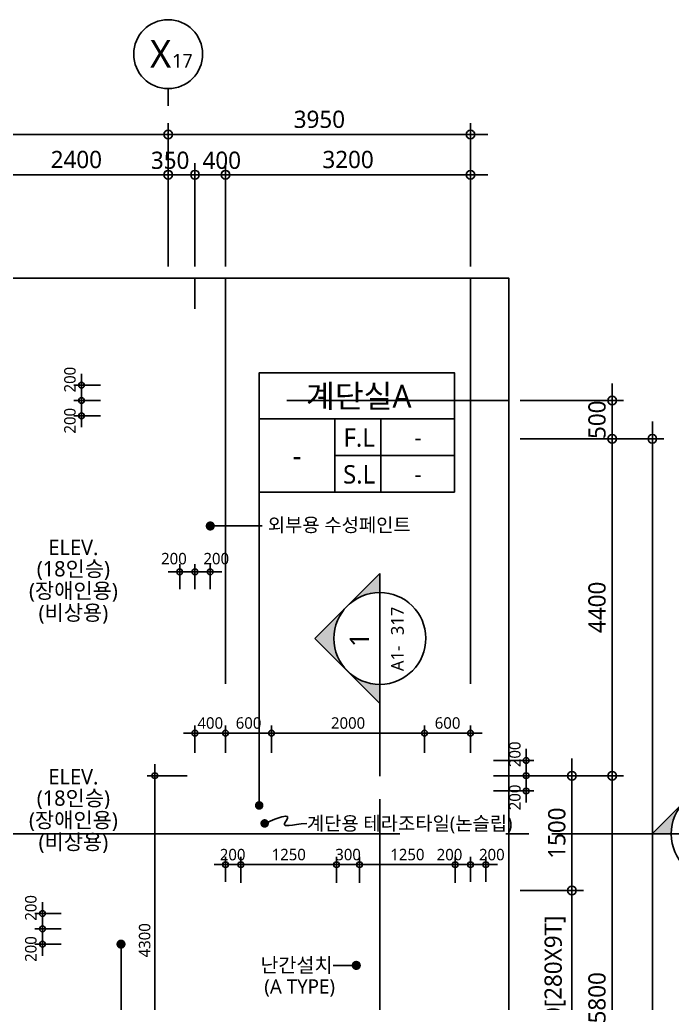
# Model space of a CAD drawing. Header units: millimetres. Extents: x -65167 to 413267, y -17142 to 66587.
# Drawn here: x 204439 to 212965, y 28365 to 41213 of the extents above; entities that cross this region are included whole.
import ezdxf
from ezdxf.enums import TextEntityAlignment as Align

# ---------------------------------------------------------------- set-up
doc = ezdxf.new("R2010")
doc.units = ezdxf.units.MM
doc.header["$LTSCALE"] = 75
doc.header["$MEASUREMENT"] = 0
doc.header["$PDSIZE"] = -10
doc.linetypes.add('CENTER', pattern=[2, 1.25, -0.25, 0.25, -0.25])
doc.layers.get('0').update_dxf_attribs({"linetype": 'CONTINUOUS'})
doc.layers.get('Defpoints').update_dxf_attribs({"color": 171, "linetype": 'CONTINUOUS'})
for name, color, linetype in [('CEN(ST)', 1, 'CENTER'), ('LED', 7, 'CONTINUOUS'), ('NDIM', 7, 'CONTINUOUS'), ('SYM', 7, 'CONTINUOUS'), ('SYM(AXIS)', 7, 'CONTINUOUS'), ('TEXT', 3, 'CONTINUOUS'), ('TEXT(AXIS)', 2, 'CONTINUOUS'), ('TEXT(MIN)', 7, 'CONTINUOUS'), ('TEXT(노트)', 7, 'CONTINUOUS'), ('TEXT(실명)', 3, 'CONTINUOUS'), ('TEXT-기입', 6, 'CONTINUOUS'), ('TITLE', 7, 'CONTINUOUS')]:
    doc.layers.add(name, color=color, linetype=linetype)
doc.styles.add('CGS', font='cgse', dxfattribs={"bigfont": 'cgs'})
doc.styles.add('나눔바른고딕', font='NanumBarunGothic.ttf')
doc.dimstyles.new('NDIM 1200', dxfattribs={"dimscale": 75, "dimtxt": 3, "dimasz": 1, "dimexe": 2, "dimexo": 2, "dimgap": 1, "dimtad": 1, "dimdec": 0, "dimdsep": 46, "dimtxsty": 'CGS', "dimblk": 'DOT0', "dimcen": 1, "dimdle": 8, "dimclrd": 256, "dimclre": 256, "dimclrt": 256, "dimadec": 0, "dimazin": 0, "dimtfac": 1, "dimtdec": 0, "dimtix": 1, "dimtmove": 2, "dimatfit": 3, "dimldrblk": 'DOT0', "dimfxl": 1, "dimtolj": 1, "dimtzin": 0, "dimlwd": -1, "dimlwe": -1, "dimarcsym": 0})

# ---------------------------------------------------------------- blocks, each defined once
blk = doc.blocks.new('A$C2F20087E')
at = {"layer": 'SYM(AXIS)'}
blk.add_line((600, 0), (600, 300), dxfattribs=at)
blk.add_circle((600, 900), 600, dxfattribs=at)
blk = doc.blocks.new('DOT0')
blk.add_line((-3, 0), (3, 0))
at = {"color": 6}
blk.add_circle((0, 0), 0.75, dxfattribs=at)
blk = doc.blocks.new('*D70')
at = {"layer": 'Defpoints', "color": 0, "ltscale": 0.4, "transparency": 16777216}
for p in [(195379, 39712), (195379, 37837), (206379, 37837)]:
    blk.add_point(p, dxfattribs=at)
at = {"layer": 'NDIM', "ltscale": 0.4, "transparency": 16777216}
for p, q in [((195379, 37987), (195379, 39862)), ((206379, 37987), (206379, 39862)), ((206304, 39712), (195454, 39712))]:
    blk.add_line(p, q, dxfattribs=at)
at = {"layer": 'NDIM', "ltscale": 0.4, "transparency": 16777216, "xscale": 75, "yscale": 75, "zscale": 75, "rotation": 180}
blk.add_blockref('DOT0', (195379, 39712), dxfattribs=at)
at = {"layer": 'NDIM', "ltscale": 0.4, "transparency": 16777216, "xscale": 75, "yscale": 75, "zscale": 75}
blk.add_blockref('DOT0', (206379, 39712), dxfattribs=at)
at = {"layer": 'NDIM', "ltscale": 0.4, "transparency": 16777216, "insert": (200879, 39910), "char_height": 225, "attachment_point": 5, "style": '나눔바른고딕'}
blk.add_mtext('\\A1;11000', dxfattribs=at)
blk = doc.blocks.new('*D71')
at = {"layer": 'Defpoints', "color": 0, "ltscale": 0.4, "transparency": 16777216}
for p in [(203979, 39187), (203979, 37837), (206379, 37837)]:
    blk.add_point(p, dxfattribs=at)
at = {"layer": 'NDIM', "ltscale": 0.4, "transparency": 16777216}
for p, q in [((203979, 37987), (203979, 39337)), ((206379, 37987), (206379, 39337)), ((206304, 39187), (204054, 39187))]:
    blk.add_line(p, q, dxfattribs=at)
at = {"layer": 'NDIM', "ltscale": 0.4, "transparency": 16777216, "xscale": 75, "yscale": 75, "zscale": 75, "rotation": 180}
blk.add_blockref('DOT0', (203979, 39187), dxfattribs=at)
at = {"layer": 'NDIM', "ltscale": 0.4, "transparency": 16777216, "xscale": 75, "yscale": 75, "zscale": 75}
blk.add_blockref('DOT0', (206379, 39187), dxfattribs=at)
at = {"layer": 'NDIM', "ltscale": 0.4, "transparency": 16777216, "insert": (205179, 39385), "char_height": 225, "attachment_point": 5, "style": '나눔바른고딕'}
blk.add_mtext('\\A1;2400', dxfattribs=at)
blk = doc.blocks.new('*D78')
at = {"layer": 'Defpoints', "color": 0, "ltscale": 0.4, "transparency": 16777216}
for p in [(206379.037218, 39187.5), (206379.037218, 37837.5), (206729.037218, 37837.5)]:
    blk.add_point(p, dxfattribs=at)
at = {"layer": 'NDIM', "ltscale": 0.4, "transparency": 16777216}
for p, q in [((206379.037218, 37987.5), (206379.037218, 39337.5)), ((206729.037218, 37987.5), (206729.037218, 39337.5)), ((206654.037218, 39187.5), (206454.037218, 39187.5))]:
    blk.add_line(p, q, dxfattribs=at)
at = {"layer": 'NDIM', "ltscale": 0.4, "transparency": 16777216, "xscale": 75, "yscale": 75, "zscale": 75, "rotation": 180}
blk.add_blockref('DOT0', (206379.037218, 39187.5), dxfattribs=at)
at = {"layer": 'NDIM', "ltscale": 0.4, "transparency": 16777216, "xscale": 75, "yscale": 75, "zscale": 75}
blk.add_blockref('DOT0', (206729.037218, 39187.5), dxfattribs=at)
at = {"layer": 'NDIM', "ltscale": 0.4, "transparency": 16777216, "insert": (206404.037218, 39375), "char_height": 225, "attachment_point": 5, "style": '나눔바른고딕'}
blk.add_mtext('\\A1;350', dxfattribs=at)
blk = doc.blocks.new('*D79')
at = {"layer": 'Defpoints', "color": 0, "ltscale": 0.4, "transparency": 16777216}
for p in [(206729.037218, 39187.5), (206729.037218, 37837.5), (207129.037218, 37837.5)]:
    blk.add_point(p, dxfattribs=at)
at = {"layer": 'NDIM', "ltscale": 0.4, "transparency": 16777216}
for p, q in [((206729.037218, 37987.5), (206729.037218, 39337.5)), ((207129.037218, 37987.5), (207129.037218, 39337.5)), ((206654.037218, 39187.5), (206579.037218, 39187.5)), ((207129.037218, 39187.5), (206729.037218, 39187.5)), ((207204.037218, 39187.5), (207279.037218, 39187.5))]:
    blk.add_line(p, q, dxfattribs=at)
at = {"layer": 'NDIM', "ltscale": 0.4, "transparency": 16777216, "xscale": 75, "yscale": 75, "zscale": 75}
blk.add_blockref('DOT0', (206729.037218, 39187.5), dxfattribs=at)
at = {"layer": 'NDIM', "ltscale": 0.4, "transparency": 16777216, "xscale": 75, "yscale": 75, "zscale": 75, "rotation": 180}
blk.add_blockref('DOT0', (207129.037218, 39187.5), dxfattribs=at)
at = {"layer": 'NDIM', "ltscale": 0.4, "transparency": 16777216, "insert": (207079.037218, 39375), "char_height": 225, "attachment_point": 5, "style": '나눔바른고딕'}
blk.add_mtext('\\A1;400', dxfattribs=at)
blk = doc.blocks.new('*D353')
at = {"layer": 'Defpoints', "color": 0, "ltscale": 0.4, "transparency": 16777216}
for p in [(210829, 35737), (210829, 19187), (212704, 19187)]:
    blk.add_point(p, dxfattribs=at)
at = {"layer": 'NDIM', "ltscale": 0.4, "transparency": 16777216}
for p, q in [((210979, 35737), (212854, 35737)), ((212704, 35662), (212704, 19262)), ((210979, 19187), (212854, 19187))]:
    blk.add_line(p, q, dxfattribs=at)
at = {"layer": 'NDIM', "ltscale": 0.4, "transparency": 16777216, "xscale": 75, "yscale": 75, "zscale": 75}
for p, rotation in [((212704, 35737), 90), ((212704, 19187), 270)]:
    blk.add_blockref('DOT0', p, dxfattribs=dict(at, rotation=rotation))
at = {"layer": 'NDIM', "ltscale": 0.4, "transparency": 16777216, "insert": (212507, 27462), "char_height": 225, "attachment_point": 5, "rotation": 90, "style": '나눔바른고딕'}
blk.add_mtext('\\A1;16550', dxfattribs=at)
blk = doc.blocks.new('*D354')
at = {"layer": 'Defpoints', "color": 0, "ltscale": 0.4, "transparency": 16777216}
for p in [(210829, 35737), (210829, 31337), (212179, 31337)]:
    blk.add_point(p, dxfattribs=at)
at = {"layer": 'NDIM', "ltscale": 0.4, "transparency": 16777216}
for p, q in [((210979, 35737), (212329, 35737)), ((212179, 35662), (212179, 31412)), ((210979, 31337), (212329, 31337))]:
    blk.add_line(p, q, dxfattribs=at)
at = {"layer": 'NDIM', "ltscale": 0.4, "transparency": 16777216, "xscale": 75, "yscale": 75, "zscale": 75}
for p, rotation in [((212179, 35737), 90), ((212179, 31337), 270)]:
    blk.add_blockref('DOT0', p, dxfattribs=dict(at, rotation=rotation))
at = {"layer": 'NDIM', "ltscale": 0.4, "transparency": 16777216, "insert": (211982, 33537), "char_height": 225, "attachment_point": 5, "rotation": 90, "style": '나눔바른고딕'}
blk.add_mtext('\\A1;4400', dxfattribs=at)
blk = doc.blocks.new('*D355')
at = {"layer": 'Defpoints', "color": 0, "ltscale": 0.4, "transparency": 16777216}
for p in [(210829, 31337), (212179, 31337), (210829, 25538)]:
    blk.add_point(p, dxfattribs=at)
at = {"layer": 'NDIM', "ltscale": 0.4, "transparency": 16777216}
for p, q in [((210979, 31337), (212329, 31337)), ((212179, 25613), (212179, 31262)), ((210979, 25538), (212329, 25538))]:
    blk.add_line(p, q, dxfattribs=at)
at = {"layer": 'NDIM', "ltscale": 0.4, "transparency": 16777216, "xscale": 75, "yscale": 75, "zscale": 75}
for p, rotation in [((212179, 31337), 90), ((212179, 25538), 270)]:
    blk.add_blockref('DOT0', p, dxfattribs=dict(at, rotation=rotation))
at = {"layer": 'NDIM', "ltscale": 0.4, "transparency": 16777216, "insert": (211982, 28437), "char_height": 225, "attachment_point": 5, "rotation": 90, "style": '나눔바른고딕'}
blk.add_mtext('\\A1;5800', dxfattribs=at)
blk = doc.blocks.new('*D357')
at = {"layer": 'Defpoints', "color": 0, "ltscale": 0.4, "transparency": 16777216}
for p in [(210829, 36237), (212179, 36237), (210829, 35737)]:
    blk.add_point(p, dxfattribs=at)
at = {"layer": 'NDIM', "ltscale": 0.4, "transparency": 16777216}
for p, q in [((212179, 36312), (212179, 36387)), ((210979, 36237), (212329, 36237)), ((212179, 35737), (212179, 36237)), ((210979, 35737), (212329, 35737)), ((212179, 35662), (212179, 35587))]:
    blk.add_line(p, q, dxfattribs=at)
at = {"layer": 'NDIM', "ltscale": 0.4, "transparency": 16777216, "xscale": 75, "yscale": 75, "zscale": 75}
for p, rotation in [((212179, 36237), 270), ((212179, 35737), 90)]:
    blk.add_blockref('DOT0', p, dxfattribs=dict(at, rotation=rotation))
at = {"layer": 'NDIM', "ltscale": 0.4, "transparency": 16777216, "insert": (211982, 35987), "char_height": 225, "attachment_point": 5, "rotation": 90, "style": '나눔바른고딕'}
blk.add_mtext('\\A1;500', dxfattribs=at)
blk = doc.blocks.new('*D359')
at = {"layer": 'Defpoints', "color": 0, "ltscale": 0.4, "transparency": 16777216}
for p in [(207129, 39187), (207129, 37837), (210329, 37837)]:
    blk.add_point(p, dxfattribs=at)
at = {"layer": 'NDIM', "ltscale": 0.4, "transparency": 16777216}
for p, q in [((207129, 37987), (207129, 39337)), ((210329, 37987), (210329, 39337)), ((210254, 39187), (207204, 39187))]:
    blk.add_line(p, q, dxfattribs=at)
at = {"layer": 'NDIM', "ltscale": 0.4, "transparency": 16777216, "xscale": 75, "yscale": 75, "zscale": 75, "rotation": 180}
blk.add_blockref('DOT0', (207129, 39187), dxfattribs=at)
at = {"layer": 'NDIM', "ltscale": 0.4, "transparency": 16777216, "xscale": 75, "yscale": 75, "zscale": 75}
blk.add_blockref('DOT0', (210329, 39187), dxfattribs=at)
at = {"layer": 'NDIM', "ltscale": 0.4, "transparency": 16777216, "insert": (208729, 39385), "char_height": 225, "attachment_point": 5, "style": '나눔바른고딕'}
blk.add_mtext('\\A1;3200', dxfattribs=at)
blk = doc.blocks.new('A$C51E23882')
at = {"layer": 'TITLE'}
blk.add_lwpolyline([(8500, 0), (0, 0), (0, 5200), (8500, 5200)], close=True, dxfattribs=at)
for points in [[(8500, 3200), (0, 3200)], [(3300, 3200), (3300, 0)], [(5300, 3200), (5300, 0)], [(3300, 1600), (8500, 1600)]]:
    blk.add_lwpolyline(points, dxfattribs=at)
at = {"layer": 'TITLE', "style": '나눔바른고딕'}
for s, p in [('F.L', (4352, 2378)), ('S.L', (4352, 778))]:
    blk.add_text(s, height=800, dxfattribs=at).set_placement(p, align=Align.MIDDLE)
blk = doc.blocks.new('SDFEW')
at = {"layer": 'SYM'}
h = blk.add_hatch(color=256, dxfattribs=at)
h.paths.add_polyline_path([(-50, -3422), (375, -3846, -0.414214), (375, -2997)])
h.paths.add_polyline_path([(375, -3846), (799, -4270), (799, -4022, -0.198912)])
h.paths.add_polyline_path([(375, -2997, -0.198912), (799, -2822), (799, -2573)])
at = {"layer": 'Defpoints'}
blk.add_line((799, -1022), (799, 12533), dxfattribs=at)
at = {"layer": 'SYM'}
for p, q in [((799, -1322), (799, -1022)), ((799, -2822), (799, -1622)), ((799, -2573), (-50, -3422)), ((799, -4022), (799, -2822)), ((799, -4270), (-50, -3422)), ((799, -4270), (799, -4022))]:
    blk.add_line(p, q, dxfattribs=at)
blk.add_arc((799, -3422), 600, 90, 89.5643, dxfattribs=at)
blk = doc.blocks.new('*D433')
at = {"layer": 'Defpoints', "color": 0, "ltscale": 0.4, "transparency": 16777216}
for p in [(210829, 31337), (211654, 31337), (210829, 29837)]:
    blk.add_point(p, dxfattribs=at)
at = {"layer": 'NDIM', "ltscale": 0.4, "transparency": 16777216}
for p, q in [((210979, 31337), (211804, 31337)), ((211654, 29912), (211654, 31262)), ((210979, 29837), (211804, 29837))]:
    blk.add_line(p, q, dxfattribs=at)
at = {"layer": 'NDIM', "ltscale": 0.4, "transparency": 16777216, "xscale": 75, "yscale": 75, "zscale": 75}
for p, rotation in [((211654, 31337), 90), ((211654, 29837), 270)]:
    blk.add_blockref('DOT0', p, dxfattribs=dict(at, rotation=rotation))
at = {"layer": 'NDIM', "ltscale": 0.4, "transparency": 16777216, "insert": (211457, 30587), "char_height": 225, "attachment_point": 5, "rotation": 90, "style": '나눔바른고딕'}
blk.add_mtext('\\A1;1500', dxfattribs=at)
blk = doc.blocks.new('*D434')
at = {"layer": 'Defpoints', "color": 0, "ltscale": 0.4, "transparency": 16777216}
for p in [(210829, 29837), (210829, 27317), (211654, 27317)]:
    blk.add_point(p, dxfattribs=at)
at = {"layer": 'NDIM', "ltscale": 0.4, "transparency": 16777216}
for p, q in [((210979, 29837), (211804, 29837)), ((211654, 29762), (211654, 27392)), ((210979, 27317), (211804, 27317))]:
    blk.add_line(p, q, dxfattribs=at)
at = {"layer": 'NDIM', "ltscale": 0.4, "transparency": 16777216, "xscale": 75, "yscale": 75, "zscale": 75}
for p, rotation in [((211654, 29837), 90), ((211654, 27317), 270)]:
    blk.add_blockref('DOT0', p, dxfattribs=dict(at, rotation=rotation))
at = {"layer": 'NDIM', "ltscale": 0.4, "transparency": 16777216, "insert": (211433, 28577), "char_height": 225, "attachment_point": 5, "rotation": 90, "style": '나눔바른고딕'}
blk.add_mtext('\\A1;2520[280X9T]', dxfattribs=at)
blk = doc.blocks.new('*D926')
at = {"layer": 'Defpoints', "color": 0, "ltscale": 0.4, "transparency": 16777216}
for p in [(206729, 31338), (206204, 27038), (206729, 27038)]:
    blk.add_point(p, dxfattribs=at)
at = {"layer": 'NDIM', "ltscale": 0.4, "transparency": 16777216}
for p, q in [((206629, 31338), (206104, 31338)), ((206204, 31288), (206204, 27088)), ((206629, 27038), (206104, 27038))]:
    blk.add_line(p, q, dxfattribs=at)
at = {"layer": 'NDIM', "ltscale": 0.4, "transparency": 16777216, "xscale": 50, "yscale": 50, "zscale": 50}
for p, rotation in [((206204, 31338), 90), ((206204, 27038), 270)]:
    blk.add_blockref('DOT0', p, dxfattribs=dict(at, rotation=rotation))
at = {"layer": 'NDIM', "ltscale": 0.4, "transparency": 16777216, "insert": (206072, 29188), "char_height": 150, "attachment_point": 5, "rotation": 90, "style": '나눔바른고딕'}
blk.add_mtext('\\A1;4300', dxfattribs=at)
blk = doc.blocks.new('*D899')
at = {"layer": 'Defpoints', "color": 0, "ltscale": 0.4, "transparency": 16777216}
for p in [(207329, 30176), (207329, 29838), (208579, 29838)]:
    blk.add_point(p, dxfattribs=at)
at = {"layer": 'NDIM', "ltscale": 0.4, "transparency": 16777216}
for p, q in [((207329, 29938), (207329, 30276)), ((208579, 29938), (208579, 30276)), ((208529, 30176), (207379, 30176))]:
    blk.add_line(p, q, dxfattribs=at)
at = {"layer": 'NDIM', "ltscale": 0.4, "transparency": 16777216, "xscale": 50, "yscale": 50, "zscale": 50, "rotation": 180}
blk.add_blockref('DOT0', (207329, 30176), dxfattribs=at)
at = {"layer": 'NDIM', "ltscale": 0.4, "transparency": 16777216, "xscale": 50, "yscale": 50, "zscale": 50}
blk.add_blockref('DOT0', (208579, 30176), dxfattribs=at)
at = {"layer": 'NDIM', "ltscale": 0.4, "transparency": 16777216, "insert": (207954, 30307), "char_height": 150, "attachment_point": 5, "style": '나눔바른고딕'}
blk.add_mtext('\\A1;1250', dxfattribs=at)
blk = doc.blocks.new('*D900')
at = {"layer": 'Defpoints', "color": 0, "ltscale": 0.4, "transparency": 16777216}
for p in [(208879, 30176), (208579, 29838), (208879, 29838)]:
    blk.add_point(p, dxfattribs=at)
at = {"layer": 'NDIM', "ltscale": 0.4, "transparency": 16777216}
for p, q in [((208579, 29938), (208579, 30276)), ((208879, 29938), (208879, 30276)), ((208529, 30176), (208479, 30176)), ((208579, 30176), (208879, 30176)), ((208929, 30176), (208979, 30176))]:
    blk.add_line(p, q, dxfattribs=at)
at = {"layer": 'NDIM', "ltscale": 0.4, "transparency": 16777216, "xscale": 50, "yscale": 50, "zscale": 50}
blk.add_blockref('DOT0', (208579, 30176), dxfattribs=at)
at = {"layer": 'NDIM', "ltscale": 0.4, "transparency": 16777216, "xscale": 50, "yscale": 50, "zscale": 50, "rotation": 180}
blk.add_blockref('DOT0', (208879, 30176), dxfattribs=at)
at = {"layer": 'NDIM', "ltscale": 0.4, "transparency": 16777216, "insert": (208729, 30307), "char_height": 150, "attachment_point": 5, "style": '나눔바른고딕'}
blk.add_mtext('\\A1;300', dxfattribs=at)
blk = doc.blocks.new('*D901')
at = {"layer": 'Defpoints', "color": 0, "ltscale": 0.4, "transparency": 16777216}
for p in [(210129, 30176), (208879, 29838), (210129, 29838)]:
    blk.add_point(p, dxfattribs=at)
at = {"layer": 'NDIM', "ltscale": 0.4, "transparency": 16777216}
for p, q in [((208879, 29938), (208879, 30276)), ((210129, 29938), (210129, 30276)), ((208929, 30176), (210079, 30176))]:
    blk.add_line(p, q, dxfattribs=at)
at = {"layer": 'NDIM', "ltscale": 0.4, "transparency": 16777216, "xscale": 50, "yscale": 50, "zscale": 50, "rotation": 180}
blk.add_blockref('DOT0', (208879, 30176), dxfattribs=at)
at = {"layer": 'NDIM', "ltscale": 0.4, "transparency": 16777216, "xscale": 50, "yscale": 50, "zscale": 50}
blk.add_blockref('DOT0', (210129, 30176), dxfattribs=at)
at = {"layer": 'NDIM', "ltscale": 0.4, "transparency": 16777216, "insert": (209504, 30307), "char_height": 150, "attachment_point": 5, "style": '나눔바른고딕'}
blk.add_mtext('\\A1;1250', dxfattribs=at)
blk = doc.blocks.new('*D902')
at = {"layer": 'Defpoints', "color": 0, "ltscale": 0.4, "transparency": 16777216}
for p in [(210529, 31538), (211054, 31538), (210529, 31338)]:
    blk.add_point(p, dxfattribs=at)
at = {"layer": 'NDIM', "ltscale": 0.4, "transparency": 16777216}
for p, q in [((210629, 31538), (211154, 31538)), ((211054, 31388), (211054, 31488)), ((210629, 31338), (211154, 31338))]:
    blk.add_line(p, q, dxfattribs=at)
at = {"layer": 'NDIM', "ltscale": 0.4, "transparency": 16777216, "xscale": 50, "yscale": 50, "zscale": 50}
for p, rotation in [((211054, 31538), 90), ((211054, 31338), 270)]:
    blk.add_blockref('DOT0', p, dxfattribs=dict(at, rotation=rotation))
at = {"layer": 'NDIM', "ltscale": 0.4, "transparency": 16777216, "insert": (210908, 31617), "char_height": 150, "attachment_point": 5, "rotation": 90, "style": '나눔바른고딕'}
blk.add_mtext('\\A1;200', dxfattribs=at)
blk = doc.blocks.new('*D903')
at = {"layer": 'Defpoints', "color": 0, "ltscale": 0.4, "transparency": 16777216}
for p in [(210529, 31338), (210529, 31138), (211054, 31138)]:
    blk.add_point(p, dxfattribs=at)
at = {"layer": 'NDIM', "ltscale": 0.4, "transparency": 16777216}
for p, q in [((210629, 31338), (211154, 31338)), ((211054, 31288), (211054, 31188)), ((210629, 31138), (211154, 31138))]:
    blk.add_line(p, q, dxfattribs=at)
at = {"layer": 'NDIM', "ltscale": 0.4, "transparency": 16777216, "xscale": 50, "yscale": 50, "zscale": 50}
for p, rotation in [((211054, 31338), 90), ((211054, 31138), 270)]:
    blk.add_blockref('DOT0', p, dxfattribs=dict(at, rotation=rotation))
at = {"layer": 'NDIM', "ltscale": 0.4, "transparency": 16777216, "insert": (210908, 31054), "char_height": 150, "attachment_point": 5, "rotation": 90, "style": '나눔바른고딕'}
blk.add_mtext('\\A1;200', dxfattribs=at)
blk = doc.blocks.new('*D904')
at = {"layer": 'Defpoints', "color": 0, "ltscale": 0.4, "transparency": 16777216}
for p in [(207729, 31894), (207129, 31538), (207729, 31538)]:
    blk.add_point(p, dxfattribs=at)
at = {"layer": 'NDIM', "ltscale": 0.4, "transparency": 16777216}
for p, q in [((207129, 31638), (207129, 31994)), ((207729, 31638), (207729, 31994)), ((207179, 31894), (207679, 31894))]:
    blk.add_line(p, q, dxfattribs=at)
at = {"layer": 'NDIM', "ltscale": 0.4, "transparency": 16777216, "xscale": 50, "yscale": 50, "zscale": 50, "rotation": 180}
blk.add_blockref('DOT0', (207129, 31894), dxfattribs=at)
at = {"layer": 'NDIM', "ltscale": 0.4, "transparency": 16777216, "xscale": 50, "yscale": 50, "zscale": 50}
blk.add_blockref('DOT0', (207729, 31894), dxfattribs=at)
at = {"layer": 'NDIM', "ltscale": 0.4, "transparency": 16777216, "insert": (207429, 32025), "char_height": 150, "attachment_point": 5, "style": '나눔바른고딕'}
blk.add_mtext('\\A1;600', dxfattribs=at)
blk = doc.blocks.new('*D905')
at = {"layer": 'Defpoints', "color": 0, "ltscale": 0.4, "transparency": 16777216}
for p in [(209729, 31894), (207729, 31538), (209729, 31538)]:
    blk.add_point(p, dxfattribs=at)
at = {"layer": 'NDIM', "ltscale": 0.4, "transparency": 16777216}
for p, q in [((207729, 31638), (207729, 31994)), ((209729, 31638), (209729, 31994)), ((207779, 31894), (209679, 31894))]:
    blk.add_line(p, q, dxfattribs=at)
at = {"layer": 'NDIM', "ltscale": 0.4, "transparency": 16777216, "xscale": 50, "yscale": 50, "zscale": 50, "rotation": 180}
blk.add_blockref('DOT0', (207729, 31894), dxfattribs=at)
at = {"layer": 'NDIM', "ltscale": 0.4, "transparency": 16777216, "xscale": 50, "yscale": 50, "zscale": 50}
blk.add_blockref('DOT0', (209729, 31894), dxfattribs=at)
at = {"layer": 'NDIM', "ltscale": 0.4, "transparency": 16777216, "insert": (208729, 32025), "char_height": 150, "attachment_point": 5, "style": '나눔바른고딕'}
blk.add_mtext('\\A1;2000', dxfattribs=at)
blk = doc.blocks.new('*D906')
at = {"layer": 'Defpoints', "color": 0, "ltscale": 0.4, "transparency": 16777216}
for p in [(210329, 31894), (209729, 31538), (210329, 31538)]:
    blk.add_point(p, dxfattribs=at)
at = {"layer": 'NDIM', "ltscale": 0.4, "transparency": 16777216}
for p, q in [((209729, 31638), (209729, 31994)), ((210329, 31638), (210329, 31994)), ((209779, 31894), (210279, 31894))]:
    blk.add_line(p, q, dxfattribs=at)
at = {"layer": 'NDIM', "ltscale": 0.4, "transparency": 16777216, "xscale": 50, "yscale": 50, "zscale": 50, "rotation": 180}
blk.add_blockref('DOT0', (209729, 31894), dxfattribs=at)
at = {"layer": 'NDIM', "ltscale": 0.4, "transparency": 16777216, "xscale": 50, "yscale": 50, "zscale": 50}
blk.add_blockref('DOT0', (210329, 31894), dxfattribs=at)
at = {"layer": 'NDIM', "ltscale": 0.4, "transparency": 16777216, "insert": (210029, 32025), "char_height": 150, "attachment_point": 5, "style": '나눔바른고딕'}
blk.add_mtext('\\A1;600', dxfattribs=at)
blk = doc.blocks.new('*D907')
at = {"layer": 'Defpoints', "color": 0, "ltscale": 0.4, "transparency": 16777216}
for p in [(206729, 31894), (206729, 31538), (207129, 31538)]:
    blk.add_point(p, dxfattribs=at)
at = {"layer": 'NDIM', "ltscale": 0.4, "transparency": 16777216}
for p, q in [((206729, 31638), (206729, 31994)), ((207129, 31638), (207129, 31994)), ((206679, 31894), (206629, 31894)), ((207129, 31894), (206729, 31894)), ((207179, 31894), (207229, 31894))]:
    blk.add_line(p, q, dxfattribs=at)
at = {"layer": 'NDIM', "ltscale": 0.4, "transparency": 16777216, "xscale": 50, "yscale": 50, "zscale": 50}
for p, rotation in [((206729, 31894), 359.9999999999984), ((207129, 31894), 179.9999999999984)]:
    blk.add_blockref('DOT0', p, dxfattribs=dict(at, rotation=rotation))
at = {"layer": 'NDIM', "ltscale": 0.4, "transparency": 16777216, "insert": (206929, 32025), "char_height": 150, "attachment_point": 5, "style": '나눔바른고딕'}
blk.add_mtext('\\A1;400', dxfattribs=at)
blk = doc.blocks.new('*D916')
at = {"layer": 'Defpoints', "color": 0, "ltscale": 0.4, "transparency": 16777216}
for p in [(206529, 33999), (206529, 33674), (206729, 33674)]:
    blk.add_point(p, dxfattribs=at)
at = {"layer": 'NDIM', "ltscale": 0.4, "transparency": 16777216}
for p, q in [((206529, 33774), (206529, 34099)), ((206729, 33774), (206729, 34099)), ((206679, 33999), (206579, 33999))]:
    blk.add_line(p, q, dxfattribs=at)
at = {"layer": 'NDIM', "ltscale": 0.4, "transparency": 16777216, "xscale": 50, "yscale": 50, "zscale": 50, "rotation": 180}
blk.add_blockref('DOT0', (206529, 33999), dxfattribs=at)
at = {"layer": 'NDIM', "ltscale": 0.4, "transparency": 16777216, "xscale": 50, "yscale": 50, "zscale": 50}
blk.add_blockref('DOT0', (206729, 33999), dxfattribs=at)
at = {"layer": 'NDIM', "ltscale": 0.4, "transparency": 16777216, "insert": (206454, 34172), "char_height": 150, "attachment_point": 5, "style": '나눔바른고딕'}
blk.add_mtext('\\A1;200', dxfattribs=at)
blk = doc.blocks.new('*D917')
at = {"layer": 'Defpoints', "color": 0, "ltscale": 0.4, "transparency": 16777216}
for p in [(206929, 33999), (206729, 33674), (206929, 33674)]:
    blk.add_point(p, dxfattribs=at)
at = {"layer": 'NDIM', "ltscale": 0.4, "transparency": 16777216}
for p, q in [((206729, 33774), (206729, 34099)), ((206929, 33774), (206929, 34099)), ((206779, 33999), (206879, 33999))]:
    blk.add_line(p, q, dxfattribs=at)
at = {"layer": 'NDIM', "ltscale": 0.4, "transparency": 16777216, "xscale": 50, "yscale": 50, "zscale": 50, "rotation": 180}
blk.add_blockref('DOT0', (206729, 33999), dxfattribs=at)
at = {"layer": 'NDIM', "ltscale": 0.4, "transparency": 16777216, "xscale": 50, "yscale": 50, "zscale": 50}
blk.add_blockref('DOT0', (206929, 33999), dxfattribs=at)
at = {"layer": 'NDIM', "ltscale": 0.4, "transparency": 16777216, "insert": (207007, 34172), "char_height": 150, "attachment_point": 5, "style": '나눔바른고딕'}
blk.add_mtext('\\A1;200', dxfattribs=at)
blk = doc.blocks.new('*D918')
at = {"layer": 'Defpoints', "color": 0, "ltscale": 0.4, "transparency": 16777216}
for p in [(205247, 36438), (205594, 36438), (205594, 36238)]:
    blk.add_point(p, dxfattribs=at)
at = {"layer": 'NDIM', "ltscale": 0.4, "transparency": 16777216}
for p, q in [((205494, 36438), (205147, 36438)), ((205247, 36288), (205247, 36388)), ((205494, 36238), (205147, 36238))]:
    blk.add_line(p, q, dxfattribs=at)
at = {"layer": 'NDIM', "ltscale": 0.4, "transparency": 16777216, "xscale": 50, "yscale": 50, "zscale": 50}
for p, rotation in [((205247, 36438), 90), ((205247, 36238), 270)]:
    blk.add_blockref('DOT0', p, dxfattribs=dict(at, rotation=rotation))
at = {"layer": 'NDIM', "ltscale": 0.4, "transparency": 16777216, "insert": (205096, 36511), "char_height": 150, "attachment_point": 5, "rotation": 90, "style": '나눔바른고딕'}
blk.add_mtext('\\A1;200', dxfattribs=at)
blk = doc.blocks.new('*D919')
at = {"layer": 'Defpoints', "color": 0, "ltscale": 0.4, "transparency": 16777216}
for p in [(205594, 36238), (205247, 36038), (205594, 36038)]:
    blk.add_point(p, dxfattribs=at)
at = {"layer": 'NDIM', "ltscale": 0.4, "transparency": 16777216}
for p, q in [((205494, 36238), (205147, 36238)), ((205247, 36188), (205247, 36088)), ((205494, 36038), (205147, 36038))]:
    blk.add_line(p, q, dxfattribs=at)
at = {"layer": 'NDIM', "ltscale": 0.4, "transparency": 16777216, "xscale": 50, "yscale": 50, "zscale": 50}
for p, rotation in [((205247, 36238), 90), ((205247, 36038), 270)]:
    blk.add_blockref('DOT0', p, dxfattribs=dict(at, rotation=rotation))
at = {"layer": 'NDIM', "ltscale": 0.4, "transparency": 16777216, "insert": (205096, 35974), "char_height": 150, "attachment_point": 5, "rotation": 90, "style": '나눔바른고딕'}
blk.add_mtext('\\A1;200', dxfattribs=at)
blk = doc.blocks.new('*D920')
at = {"layer": 'Defpoints', "color": 0, "ltscale": 0.4, "transparency": 16777216}
for p in [(207329, 30176), (207129, 29851), (207329, 29851)]:
    blk.add_point(p, dxfattribs=at)
at = {"layer": 'NDIM', "ltscale": 0.4, "transparency": 16777216}
for p, q in [((207129, 29951), (207129, 30276)), ((207329, 29951), (207329, 30276)), ((207179, 30176), (207279, 30176))]:
    blk.add_line(p, q, dxfattribs=at)
at = {"layer": 'NDIM', "ltscale": 0.4, "transparency": 16777216, "xscale": 50, "yscale": 50, "zscale": 50, "rotation": 180}
blk.add_blockref('DOT0', (207129, 30176), dxfattribs=at)
at = {"layer": 'NDIM', "ltscale": 0.4, "transparency": 16777216, "xscale": 50, "yscale": 50, "zscale": 50}
blk.add_blockref('DOT0', (207329, 30176), dxfattribs=at)
at = {"layer": 'NDIM', "ltscale": 0.4, "transparency": 16777216, "insert": (207221, 30306), "char_height": 150, "attachment_point": 5, "style": '나눔바른고딕'}
blk.add_mtext('\\A1;200', dxfattribs=at)
blk = doc.blocks.new('*D921')
at = {"layer": 'Defpoints', "color": 0, "ltscale": 0.4, "transparency": 16777216}
for p in [(210129, 30176), (210129, 29851), (210329, 29851)]:
    blk.add_point(p, dxfattribs=at)
at = {"layer": 'NDIM', "ltscale": 0.4, "transparency": 16777216}
for p, q in [((210129, 29951), (210129, 30276)), ((210329, 29951), (210329, 30276)), ((210279, 30176), (210179, 30176))]:
    blk.add_line(p, q, dxfattribs=at)
at = {"layer": 'NDIM', "ltscale": 0.4, "transparency": 16777216, "xscale": 50, "yscale": 50, "zscale": 50, "rotation": 180}
blk.add_blockref('DOT0', (210129, 30176), dxfattribs=at)
at = {"layer": 'NDIM', "ltscale": 0.4, "transparency": 16777216, "xscale": 50, "yscale": 50, "zscale": 50}
blk.add_blockref('DOT0', (210329, 30176), dxfattribs=at)
at = {"layer": 'NDIM', "ltscale": 0.4, "transparency": 16777216, "insert": (210054, 30306), "char_height": 150, "attachment_point": 5, "style": '나눔바른고딕'}
blk.add_mtext('\\A1;200', dxfattribs=at)
blk = doc.blocks.new('*D922')
at = {"layer": 'Defpoints', "color": 0, "ltscale": 0.4, "transparency": 16777216}
for p in [(210529, 30176), (210329, 29851), (210529, 29851)]:
    blk.add_point(p, dxfattribs=at)
at = {"layer": 'NDIM', "ltscale": 0.4, "transparency": 16777216}
for p, q in [((210329, 29951), (210329, 30276)), ((210529, 29951), (210529, 30276)), ((210379, 30176), (210479, 30176))]:
    blk.add_line(p, q, dxfattribs=at)
at = {"layer": 'NDIM', "ltscale": 0.4, "transparency": 16777216, "xscale": 50, "yscale": 50, "zscale": 50, "rotation": 180}
blk.add_blockref('DOT0', (210329, 30176), dxfattribs=at)
at = {"layer": 'NDIM', "ltscale": 0.4, "transparency": 16777216, "xscale": 50, "yscale": 50, "zscale": 50}
blk.add_blockref('DOT0', (210529, 30176), dxfattribs=at)
at = {"layer": 'NDIM', "ltscale": 0.4, "transparency": 16777216, "insert": (210607, 30306), "char_height": 150, "attachment_point": 5, "style": '나눔바른고딕'}
blk.add_mtext('\\A1;200', dxfattribs=at)
blk = doc.blocks.new('_Dot')
at = {"color": 0, "linetype": 'ByBlock', "lineweight": -2}
blk.add_line((-0.5, 0), (-1, 0), dxfattribs=at)
at = {"color": 0, "linetype": 'ByBlock', "const_width": 0.5}
blk.add_lwpolyline([(-0.25, 0, 1), (0.25, 0, 1)], format="xyb", close=True, dxfattribs=at)
blk = doc.blocks.new('*D928')
at = {"layer": 'Defpoints', "color": 0, "ltscale": 0.4, "transparency": 16777216}
for p in [(204736, 29537), (205083, 29537), (205083, 29337)]:
    blk.add_point(p, dxfattribs=at)
at = {"layer": 'NDIM', "ltscale": 0.4, "transparency": 16777216}
for p, q in [((204983, 29537), (204636, 29537)), ((204736, 29387), (204736, 29487)), ((204983, 29337), (204636, 29337))]:
    blk.add_line(p, q, dxfattribs=at)
at = {"layer": 'NDIM', "ltscale": 0.4, "transparency": 16777216, "xscale": 50, "yscale": 50, "zscale": 50}
for p, rotation in [((204736, 29537), 90), ((204736, 29337), 270)]:
    blk.add_blockref('DOT0', p, dxfattribs=dict(at, rotation=rotation))
at = {"layer": 'NDIM', "ltscale": 0.4, "transparency": 16777216, "insert": (204585, 29611), "char_height": 150, "attachment_point": 5, "rotation": 90, "style": '나눔바른고딕'}
blk.add_mtext('\\A1;200', dxfattribs=at)
blk = doc.blocks.new('*D929')
at = {"layer": 'Defpoints', "color": 0, "ltscale": 0.4, "transparency": 16777216}
for p in [(205083, 29337), (204736, 29137), (205083, 29137)]:
    blk.add_point(p, dxfattribs=at)
at = {"layer": 'NDIM', "ltscale": 0.4, "transparency": 16777216}
for p, q in [((204983, 29337), (204636, 29337)), ((204736, 29287), (204736, 29187)), ((204983, 29137), (204636, 29137))]:
    blk.add_line(p, q, dxfattribs=at)
at = {"layer": 'NDIM', "ltscale": 0.4, "transparency": 16777216, "xscale": 50, "yscale": 50, "zscale": 50}
for p, rotation in [((204736, 29337), 90), ((204736, 29137), 270)]:
    blk.add_blockref('DOT0', p, dxfattribs=dict(at, rotation=rotation))
at = {"layer": 'NDIM', "ltscale": 0.4, "transparency": 16777216, "insert": (204585, 29074), "char_height": 150, "attachment_point": 5, "rotation": 90, "style": '나눔바른고딕'}
blk.add_mtext('\\A1;200', dxfattribs=at)
blk = doc.blocks.new('*D946')
at = {"layer": 'Defpoints', "color": 0, "ltscale": 0.4, "transparency": 16777216}
for p in [(210329, 39712), (206379, 37837), (210329, 37837)]:
    blk.add_point(p, dxfattribs=at)
at = {"layer": 'NDIM', "ltscale": 0.4, "transparency": 16777216}
for p, q in [((206379, 37987), (206379, 39862)), ((210329, 37987), (210329, 39862)), ((206454, 39712), (210254, 39712))]:
    blk.add_line(p, q, dxfattribs=at)
at = {"layer": 'NDIM', "ltscale": 0.4, "transparency": 16777216, "xscale": 75, "yscale": 75, "zscale": 75, "rotation": 180}
blk.add_blockref('DOT0', (206379, 39712), dxfattribs=at)
at = {"layer": 'NDIM', "ltscale": 0.4, "transparency": 16777216, "xscale": 75, "yscale": 75, "zscale": 75}
blk.add_blockref('DOT0', (210329, 39712), dxfattribs=at)
at = {"layer": 'NDIM', "ltscale": 0.4, "transparency": 16777216, "insert": (208354, 39910), "char_height": 225, "attachment_point": 5, "style": '나눔바른고딕'}
blk.add_mtext('\\A1;3950', dxfattribs=at)
blk = doc.blocks.new('GHYY')
at = {"layer": 'SYM'}
h = blk.add_hatch(color=256, dxfattribs=at)
h.paths.add_polyline_path([(84619, 12081), (84195, 11656, -0.414214), (85043, 11656)])
h.paths.add_polyline_path([(84195, 11656), (83771, 11232), (84019, 11232, -0.198912)])
h.paths.add_polyline_path([(85043, 11656, -0.198912), (85219, 11232), (85468, 11232)])
for p, q in [((83771, 11232), (84619, 12081)), ((85468, 11232), (84619, 12081)), ((83771, 11232), (84019, 11232)), ((84019, 11232), (85219, 11232)), ((85219, 11232), (86779, 11232)), ((87079, 11232), (87379, 11232))]:
    blk.add_line(p, q, dxfattribs=at)
blk.add_arc((84619, 11232), 600, 0, 359.5643, dxfattribs=at)

msp = doc.modelspace()

# ---------------------------------------------------------------- linework, layer by layer
at = {"ltscale": 10000}
msp.add_line((207606, 34599.4), (206929, 34599.4), dxfattribs=at)
at = {"layer": 'CEN(ST)', "ltscale": 10000}
for p, q in [((206729, 37437.5), (206729, 37837.5)), ((207129, 32537.5), (207129, 37837.5)), ((210329, 32537.5), (210329, 37837.5)), ((207929, 36237.5), (210829, 36237.5))]:
    msp.add_line(p, q, dxfattribs=at)
at = {"layer": 'Defpoints'}
msp.add_line((209403.9, 30579.1), (190279.3, 30579.1), dxfattribs=at)
at = {"layer": 'Defpoints', "ltscale": 10000}
msp.add_lwpolyline([(189729, 6362.5), (210829, 6362.5), (210829, 37837.5), (189729, 37837.5)], close=True, dxfattribs=at)
at = {"layer": 'LED'}
msp.add_line((207567.8, 35039.9), (207567.8, 30949.3), dxfattribs=at)
at = {"layer": 'LED', "const_width": 56.2}
for points in [[(207567.8, 30977.5, -1), (207567.8, 30921.2, -1)], [(207639.5, 30742.7, -1), (207639.5, 30686.5, -1)]]:
    msp.add_lwpolyline(points, format="xyb", close=True, dxfattribs=at)
at = {"layer": 'LED'}
msp.add_lwpolyline([(207639.5, 30714.6), (207773.4, 30770.5), (207862.1, 30800.6), (207913.8, 30809.8), (207936.6, 30803), (207938.5, 30785.1), (207927.8, 30760.9), (207912.4, 30735.1), (207900.5, 30712.8), (207898.9, 30697.6), (207908.6, 30689.4), (207929.4, 30686.9), (207961.1, 30688.8), (208003.3, 30693.7), (208055.8, 30700.6), (208118.4, 30708), (208190.7, 30714.6)], dxfattribs=at)

# ---------------------------------------------------------------- block references
for name, p, xscale, yscale, zscale in [('A$C2F20087E', (205929, 40087.5), 0.75, 0.75, 0.75), ('A$C51E23882', (207567.8, 35039.9), 0.3, 0.3, 0.3)]:
    msp.add_blockref(name, p, dxfattribs=dict(xscale=xscale, yscale=yscale, zscale=zscale))
at = {"xscale": -1, "rotation": 180}
msp.add_blockref('SDFEW', (208344.9, 29709), dxfattribs=at)
at = {"xscale": -1}
msp.add_blockref('GHYY', (298170.1, 19347.1), dxfattribs=at)
at = {"layer": 'NDIM', "ltscale": 10000, "xscale": -120, "yscale": 120, "zscale": 120, "rotation": 359.9999999999992}
msp.add_blockref('_Dot', (206929, 34599.4), dxfattribs=at)

# ---------------------------------------------------------------- texts
at = {"layer": 'TEXT', "style": '나눔바른고딕'}
for s, height, p in [('317', 166.67, (209456.5, 33172.4)), ('1', 250, (209001.3, 33020)), ('A1-', 166.67, (209456.7, 32703.5))]:
    msp.add_text(s, height=height, rotation=90, dxfattribs=at).set_placement(p)
at = {"layer": 'TEXT(AXIS)', "style": '나눔바른고딕'}
for s, height, p in [('X', 360, (206280.3, 40765.5)), ('17', 180, (206564.7, 40675.5))]:
    msp.add_text(s, height=height, dxfattribs=at).set_placement(p, align=Align.MIDDLE)
at = {"layer": 'TEXT(MIN)', "style": '나눔바른고딕'}
msp.add_text('외부용 수성페인트', height=180, rotation=360, dxfattribs=at).set_placement((207680, 34613.3), align=Align.MIDDLE_LEFT)
msp.add_text('계단용 테라조타일(논슬립)', height=180, dxfattribs=at).set_placement((208190.7, 30714.6), align=Align.MIDDLE_LEFT)
at = {"layer": 'TEXT(노트)', "style": '나눔바른고딕'}
for s, p in [('ELEV.', (205140.7, 34317.5)), ('(18인승)', (205140.7, 34030.8)), ('(장애인용)', (205140.7, 33744.2)), ('(비상용)', (205140.7, 33457.5)), ('ELEV.', (205140.7, 31322.4)), ('(18인승)', (205140.7, 31035.7)), ('(장애인용)', (205140.7, 30749.1)), ('(비상용)', (205140.7, 30462.4))]:
    msp.add_text(s, height=200, dxfattribs=at).set_placement(p, align=Align.MIDDLE)
for s, p in [('난간설치', (208525.2, 28863.3)), ('(A TYPE)', (208558.1, 28585.3))]:
    msp.add_text(s, height=187.5, dxfattribs=at).set_placement(p, align=Align.MIDDLE_RIGHT)
at = {"layer": 'TEXT(실명)', "style": '나눔바른고딕'}
msp.add_text('계단실A', height=300, dxfattribs=at).set_placement((208869.1, 36298.1), align=Align.MIDDLE)
at = {"layer": 'TEXT-기입', "style": '나눔바른고딕'}
for p in [(209642.4, 35755.3), (209642.6, 35276.2)]:
    msp.add_text('-', height=210, dxfattribs=at).set_placement(p, align=Align.MIDDLE)
msp.add_text('-', height=270, dxfattribs=at).set_placement((208062.8, 35519.9), align=Align.MIDDLE_CENTER)

# ---------------------------------------------------------------- dimensions: what is measured, and where the dimension line sits
at = {"layer": 'NDIM', "ltscale": 0.4}
for base, p1, p2, angle, override, picture, middle in [((195379, 39712.5), (206379, 37837.5), (195379, 37837.5), 180, {"dimtxsty": '나눔바른고딕'}, '*D70', (200879, 39909.7)), ((210329, 39712.5), (206379, 37837.5), (210329, 37837.5), 0, {"dimtxsty": '나눔바른고딕'}, '*D946', (208354, 39909.8)), ((203979, 39187.5), (206379, 37837.5), (203979, 37837.5), 180, {"dimtxsty": '나눔바른고딕'}, '*D71', (205179, 39384.7)), ((207129, 39187.5), (210329, 37837.5), (207129, 37837.5), 180, {"dimtxsty": '나눔바른고딕'}, '*D359', (208729, 39384.8)), ((212179, 36237.5), (210829, 35737.5), (210829, 36237.5), 90, {"dimtxsty": '나눔바른고딕'}, '*D357', (211981.9, 35987.5)), ((212704, 19187.5), (210829, 35737.5), (210829, 19187.5), 270, {"dimtxsty": '나눔바른고딕'}, '*D353', (212506.7, 27462.5)), ((212179, 31337.5), (210829, 35737.5), (210829, 31337.5), 270, {"dimtxsty": '나눔바른고딕'}, '*D354', (211981.9, 33537.5)), ((206729, 31893.8), (207129, 31537.5), (206729, 31537.5), 180, {"dimscale": 50, "dimtxsty": '나눔바른고딕'}, '*D907', (206929, 32025.2)), ((206204, 27037.5), (206729, 31337.5), (206729, 27037.5), 270, {"dimscale": 50, "dimtxsty": '나눔바른고딕'}, '*D926', (206072.5, 29187.5)), ((212179, 31337.5), (210829, 25537.5), (210829, 31337.5), 90, {"dimtxsty": '나눔바른고딕'}, '*D355', (211981.9, 28437.5)), ((211654, 31337.5), (210829, 29837.5), (210829, 31337.5), 90, {"dimtxsty": '나눔바른고딕'}, '*D433', (211456.9, 30587.5)), ((207329, 30175.7), (208579, 29837.5), (207329, 29837.5), 180, {"dimscale": 50, "dimtxsty": '나눔바른고딕'}, '*D899', (207954, 30307.1))]:
    dim = msp.add_linear_dim(base=base, p1=p1, p2=p2, angle=angle, dimstyle='NDIM 1200', override=override, dxfattribs=at)
    dim.commit()
    dim.dimension.update_dxf_attribs({"geometry": picture, "text_midpoint": middle})
for base, p1, p2, angle, override, picture, middle in [((206379, 39187.5), (206729, 37837.5), (206379, 37837.5), 180, {"dimtxsty": '나눔바른고딕'}, '*D78', (206404, 39375)), ((206729, 39187.5), (207129, 37837.5), (206729, 37837.5), 180, {"dimtxsty": '나눔바른고딕'}, '*D79', (207079, 39375)), ((205246.7, 36437.5), (205594, 36237.5), (205594, 36437.5), 90, {"dimscale": 50, "dimtxsty": '나눔바른고딕'}, '*D918', (205095.8, 36511)), ((205246.7, 36037.5), (205594, 36237.5), (205594, 36037.5), 270, {"dimscale": 50, "dimtxsty": '나눔바른고딕'}, '*D919', (205095.8, 35974.3)), ((206529, 33999.2), (206729, 33674.1), (206529, 33674.1), 180, {"dimscale": 50, "dimtxsty": '나눔바른고딕'}, '*D916', (206454, 34171.7)), ((211054, 31537.5), (210529, 31337.5), (210529, 31537.5), 90, {"dimscale": 50, "dimtxsty": '나눔바른고딕'}, '*D902', (210908.4, 31617.1)), ((211054, 31137.5), (210529, 31337.5), (210529, 31137.5), 270, {"dimscale": 50, "dimtxsty": '나눔바른고딕'}, '*D903', (210908.4, 31054.1)), ((210129, 30175.7), (210329, 29850.5), (210129, 29850.5), 180, {"dimscale": 50, "dimtxsty": '나눔바른고딕'}, '*D921', (210054, 30305.6)), ((204735.9, 29537.5), (205083.2, 29337.5), (205083.2, 29537.5), 90, {"dimscale": 50, "dimtxsty": '나눔바른고딕'}, '*D928', (204585, 29611)), ((204735.9, 29137.5), (205083.2, 29337.5), (205083.2, 29137.5), 270, {"dimscale": 50, "dimtxsty": '나눔바른고딕'}, '*D929', (204585, 29074.3))]:
    dim = msp.add_linear_dim(base=base, p1=p1, p2=p2, angle=angle, dimstyle='NDIM 1200', override=override, dxfattribs=at)
    dim.commit()
    dim.dimension.update_dxf_attribs({"geometry": picture, "text_midpoint": middle, "dimtype": 160})
for base, p1, p2, picture, middle in [((206929, 33999.2), (206729, 33674.1), (206929, 33674.1), '*D917', (207006.5, 34171.7)), ((207329, 30175.7), (207129, 29850.5), (207329, 29850.5), '*D920', (207220.8, 30305.6)), ((210529, 30175.7), (210329, 29850.5), (210529, 29850.5), '*D922', (210606.5, 30305.6))]:
    dim = msp.add_linear_dim(base=base, p1=p1, p2=p2, dimstyle='NDIM 1200', override={"dimscale": 50, "dimtxsty": '나눔바른고딕'}, dxfattribs=at)
    dim.commit()
    dim.dimension.update_dxf_attribs({"geometry": picture, "text_midpoint": middle, "dimtype": 160})
for base, p1, p2, picture, middle in [((207729, 31893.8), (207129, 31537.5), (207729, 31537.5), '*D904', (207429, 32025.3)), ((209729, 31893.8), (207729, 31537.5), (209729, 31537.5), '*D905', (208729, 32025.2)), ((210329, 31893.8), (209729, 31537.5), (210329, 31537.5), '*D906', (210029, 32025.3)), ((208879, 30175.7), (208579, 29837.5), (208879, 29837.5), '*D900', (208729, 30307.2)), ((210129, 30175.7), (208879, 29837.5), (210129, 29837.5), '*D901', (209504, 30307.1))]:
    dim = msp.add_linear_dim(base=base, p1=p1, p2=p2, dimstyle='NDIM 1200', override={"dimscale": 50, "dimtxsty": '나눔바른고딕'}, dxfattribs=at)
    dim.commit()
    dim.dimension.update_dxf_attribs({"geometry": picture, "text_midpoint": middle})
dim = msp.add_linear_dim(base=(211654, 27317.5), p1=(210829, 29837.5), p2=(210829, 27317.5), angle=270, text='<>[280X9T]', dimstyle='NDIM 1200', override={"dimtxsty": '나눔바른고딕'}, dxfattribs=at)
dim.commit()
dim.dimension.update_dxf_attribs({"geometry": '*D434', "text_midpoint": (211433.3, 28577.5)})

# ---------------------------------------------------------------- leaders
at = {"layer": 'NDIM', "ltscale": 10000}
for points in [[(205762.7, 29137.5), (205762.7, 28223.9), (205562.7, 28223.9)], [(208836.2, 28860.2), (208533.4, 28860.2)]]:
    msp.add_leader(points, dimstyle='NDIM 1200', override={"dimscale": 120, "dimasz": 1, "dimgap": 1, "dimtad": 0, "dimldrblk": 'Dot'}, dxfattribs=at)

doc.saveas('drawing.dxf')
